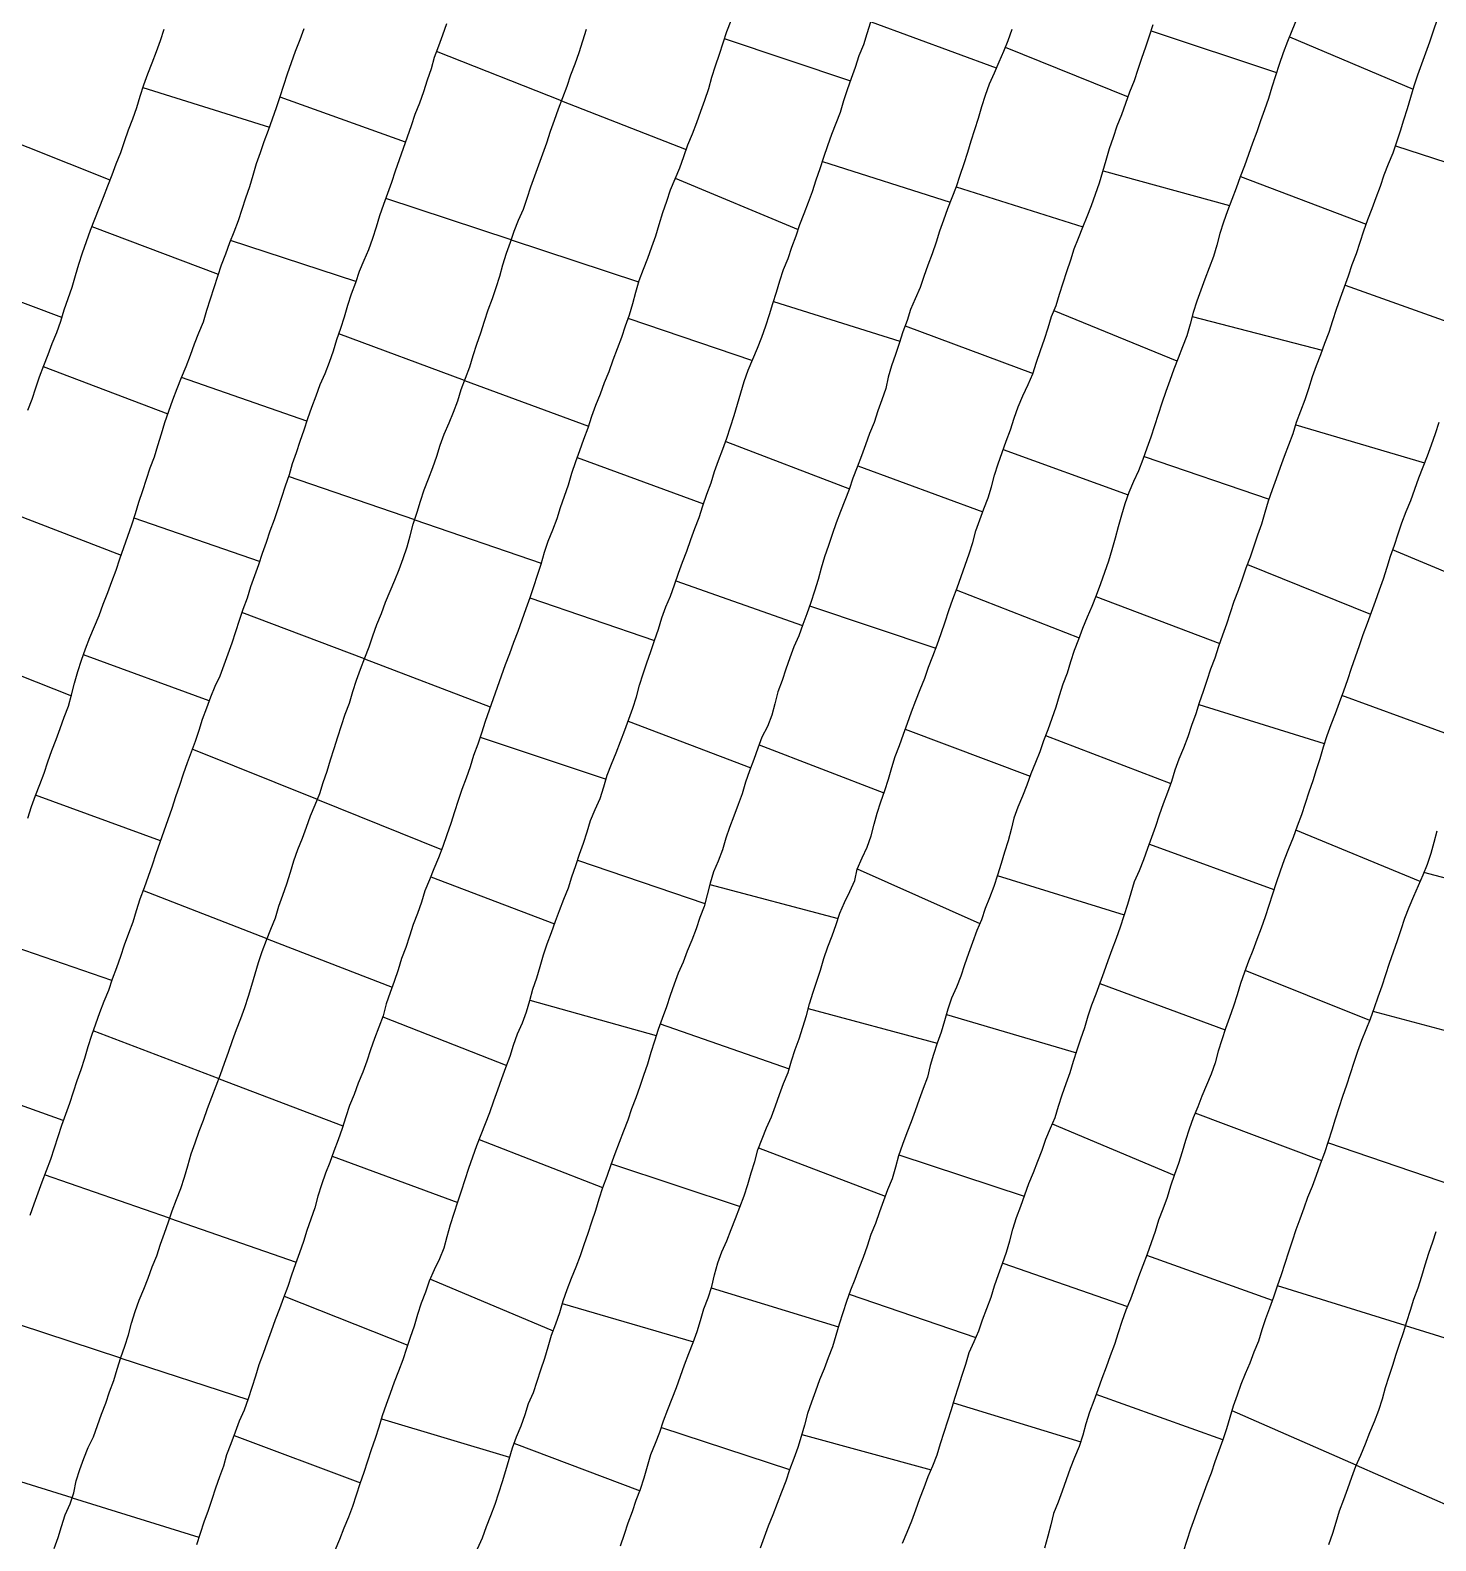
# Model space of a CAD drawing. Extents: x 703186 to 703989, y 1560402 to 1561368.
# Drawn here: x 703680.4 to 703727.8, y 1560815.5 to 1560866.5 of the extents above; entities that cross this region are included whole.
import ezdxf

# ---------------------------------------------------------------- set-up
doc = ezdxf.new("R2010")
doc.units = 0
doc.layers.add('10124_2002_REAL', color=30, linetype='Continuous')
doc.layers.add('AGROCAD PLL', color=7, linetype='Continuous')

msp = doc.modelspace()

# ---------------------------------------------------------------- linework, layer by layer
at = {"layer": '10124_2002_REAL'}
for points in [[(703684.9047, 1560866.5108), (703684.7762, 1560866.1287), (703684.6436, 1560865.7493), (703684.4894, 1560865.3763), (703684.345, 1560864.9978), (703684.2112, 1560864.6281), (703684.0922, 1560864.247), (703683.975, 1560863.8646), (703683.8382, 1560863.4846), (703683.6914, 1560863.1104), (703683.5663, 1560862.7222), (703683.4369, 1560862.3425), (703683.285, 1560861.9637), (703683.1422, 1560861.5897), (703682.995, 1560861.2191), (703682.855, 1560860.8344), (703682.7015, 1560860.4623), (703682.5575, 1560860.0962), (703682.4154, 1560859.7197), (703682.2795, 1560859.3465), (703682.1488, 1560858.9547), (703682.0236, 1560858.5743), (703681.9103, 1560858.1912), (703681.7907, 1560857.8044), (703681.6644, 1560857.4124), (703681.5237, 1560857.0364), (703681.4079, 1560856.6563), (703681.2774, 1560856.2666), (703681.1249, 1560855.8956), (703680.9899, 1560855.5243), (703680.8375, 1560855.1508), (703680.6952, 1560854.7768), (703680.5679, 1560854.399), (703680.4454, 1560854.0251), (703680.2964, 1560853.6503)], [(703680.3053, 1560839.8887), (703680.4321, 1560840.278), (703680.5688, 1560840.6574), (703680.7119, 1560841.0286), (703680.8603, 1560841.4056), (703680.9883, 1560841.7848), (703681.1189, 1560842.168), (703681.2624, 1560842.5395), (703681.3975, 1560842.9141), (703681.5381, 1560843.2933), (703681.6809, 1560843.6648), (703681.7884, 1560844.0489), (703681.8848, 1560844.4459), (703681.9993, 1560844.8345), (703682.125, 1560845.2263), (703682.2585, 1560845.6054), (703682.4073, 1560845.9823), (703682.5589, 1560846.3616), (703682.7196, 1560846.7307), (703682.8535, 1560847.1132), (703683.0047, 1560847.5002), (703683.1455, 1560847.8779), (703683.2881, 1560848.262), (703683.4191, 1560848.6466), (703683.5489, 1560849.0273), (703683.681, 1560849.4112), (703683.8228, 1560849.7888), (703683.9483, 1560850.1691), (703684.0556, 1560850.5597), (703684.1876, 1560850.9479), (703684.3131, 1560851.3327), (703684.4425, 1560851.7155), (703684.5791, 1560852.0873), (703684.6997, 1560852.4728), (703684.822, 1560852.8598), (703684.9348, 1560853.2423), (703685.0648, 1560853.6216), (703685.208, 1560854.008), (703685.3479, 1560854.3868), (703685.4999, 1560854.7672), (703685.6555, 1560855.1364), (703685.7952, 1560855.516), (703685.934, 1560855.895), (703686.0789, 1560856.2692), (703686.2388, 1560856.6402), (703686.3534, 1560857.0358), (703686.4704, 1560857.4186), (703686.5954, 1560857.8025), (703686.7181, 1560858.186), (703686.842, 1560858.5634), (703686.9884, 1560858.9372), (703687.1217, 1560859.3142), (703687.2677, 1560859.6822), (703687.4189, 1560860.0602), (703687.5433, 1560860.4459), (703687.6708, 1560860.8272), (703687.8002, 1560861.2078), (703687.9141, 1560861.5943), (703688.0288, 1560861.9815), (703688.1612, 1560862.3586), (703688.2884, 1560862.733), (703688.4319, 1560863.113), (703688.5704, 1560863.4903), (703688.6967, 1560863.8719), (703688.8274, 1560864.2432), (703688.9457, 1560864.6286), (703689.0663, 1560865.0077), (703689.2022, 1560865.3953), (703689.3462, 1560865.7762), (703689.4943, 1560866.166), (703689.634, 1560866.5478)], [(703694.4359, 1560866.6957), (703694.3022, 1560866.312), (703694.1628, 1560865.9435), (703694.025, 1560865.5609), (703693.9151, 1560865.1777), (703693.7814, 1560864.7955), (703693.6548, 1560864.4093), (703693.5223, 1560864.022), (703693.3703, 1560863.6358), (703693.2387, 1560863.2562), (703693.113, 1560862.8731), (703692.9781, 1560862.4958), (703692.8422, 1560862.1146), (703692.7057, 1560861.727), (703692.5828, 1560861.3449), (703692.4437, 1560860.9701), (703692.3067, 1560860.5988), (703692.1789, 1560860.2189), (703692.0608, 1560859.8402), (703691.9388, 1560859.4589), (703691.81, 1560859.0766), (703691.652, 1560858.7096), (703691.4917, 1560858.3412), (703691.367, 1560857.961), (703691.2245, 1560857.5789), (703691.0933, 1560857.1917), (703690.9781, 1560856.8041), (703690.8583, 1560856.4114), (703690.7288, 1560856.0311), (703690.6153, 1560855.6479), (703690.4764, 1560855.2694), (703690.3283, 1560854.8876), (703690.1654, 1560854.5133), (703690.0221, 1560854.1307), (703689.8851, 1560853.7496), (703689.7509, 1560853.3674), (703689.6187, 1560852.9902), (703689.4859, 1560852.6029), (703689.3669, 1560852.2188), (703689.231, 1560851.8431), (703689.1236, 1560851.4735), (703688.9944, 1560851.0965), (703688.8657, 1560850.7103), (703688.7404, 1560850.3344), (703688.6218, 1560849.9531), (703688.4745, 1560849.5758), (703688.3465, 1560849.1962), (703688.2193, 1560848.8224), (703688.0881, 1560848.4429), (703687.9541, 1560848.0734), (703687.8228, 1560847.6969), (703687.7058, 1560847.3173), (703687.5674, 1560846.9366), (703687.4441, 1560846.5555), (703687.3212, 1560846.1736), (703687.1978, 1560845.7921), (703687.0554, 1560845.424), (703686.927, 1560845.058), (703686.7928, 1560844.6863), (703686.6242, 1560844.3288), (703686.4723, 1560843.9731), (703686.3348, 1560843.5968), (703686.195, 1560843.2218), (703686.0794, 1560842.8501), (703685.9561, 1560842.4785), (703685.8187, 1560842.1162), (703685.684, 1560841.752), (703685.5493, 1560841.3736), (703685.4231, 1560840.9924), (703685.2913, 1560840.6056), (703685.1663, 1560840.2156), (703685.0331, 1560839.8372), (703684.9036, 1560839.449), (703684.7642, 1560839.0655), (703684.632, 1560838.6832), (703684.503, 1560838.303), (703684.3692, 1560837.9224), (703684.231, 1560837.5365), (703684.0843, 1560837.1505), (703683.9675, 1560836.7655), (703683.8502, 1560836.3785), (703683.702, 1560835.9929), (703683.565, 1560835.6072), (703683.4362, 1560835.2208), (703683.3047, 1560834.8367), (703683.16, 1560834.4514), (703683.0274, 1560834.0667), (703682.879, 1560833.6985), (703682.7279, 1560833.3173), (703682.5898, 1560832.931), (703682.4582, 1560832.5559), (703682.3365, 1560832.1713), (703682.2276, 1560831.7795), (703682.0965, 1560831.3982), (703681.9672, 1560831.0198), (703681.8432, 1560830.6348), (703681.716, 1560830.2571), (703681.5773, 1560829.8834), (703681.445, 1560829.5129), (703681.3175, 1560829.1339), (703681.1961, 1560828.7532), (703681.0715, 1560828.3687), (703680.9296, 1560827.9854), (703680.781, 1560827.6062), (703680.6504, 1560827.2316), (703680.508, 1560826.8586), (703680.3742, 1560826.48)], [(703681.1983, 1560815.2328), (703681.3305, 1560815.6034), (703681.4415, 1560815.9829), (703681.5756, 1560816.3694), (703681.7409, 1560816.7403), (703681.8594, 1560817.1208), (703681.9432, 1560817.5165), (703682.0682, 1560817.9006), (703682.1945, 1560818.2704), (703682.3508, 1560818.6445), (703682.5285, 1560819.0071), (703682.6659, 1560819.3911), (703682.8009, 1560819.777), (703682.9456, 1560820.1461), (703683.0669, 1560820.5274), (703683.2072, 1560820.9076), (703683.3261, 1560821.2936), (703683.4528, 1560821.6814), (703683.5854, 1560822.0671), (703683.7103, 1560822.4505), (703683.8121, 1560822.8446), (703683.9289, 1560823.2359), (703684.0679, 1560823.6172), (703684.2239, 1560823.9911), (703684.3691, 1560824.3619), (703684.5057, 1560824.7456), (703684.6588, 1560825.121), (703684.7909, 1560825.504), (703684.9227, 1560825.8844), (703685.0545, 1560826.2661), (703685.1833, 1560826.6374), (703685.3232, 1560827.0129), (703685.4679, 1560827.3894), (703685.597, 1560827.7685), (703685.7139, 1560828.1577), (703685.8168, 1560828.5561), (703685.9561, 1560828.9353), (703686.0933, 1560829.3229), (703686.2348, 1560829.6938), (703686.3742, 1560830.0854), (703686.5205, 1560830.4729), (703686.6696, 1560830.8526), (703686.8156, 1560831.2353), (703686.949, 1560831.6144), (703687.0776, 1560831.9951), (703687.2151, 1560832.3828), (703687.3532, 1560832.7542), (703687.4947, 1560833.1316), (703687.6291, 1560833.5015), (703687.7526, 1560833.8774), (703687.8659, 1560834.2572), (703687.9853, 1560834.6377), (703688.0925, 1560835.0141), (703688.2199, 1560835.3918), (703688.3678, 1560835.768), (703688.5143, 1560836.1463), (703688.6625, 1560836.5224), (703688.7831, 1560836.9129), (703688.916, 1560837.2922), (703689.0478, 1560837.6724), (703689.1681, 1560838.0625), (703689.2806, 1560838.4535), (703689.4207, 1560838.8332), (703689.5737, 1560839.2082), (703689.7174, 1560839.5833), (703689.8479, 1560839.9665), (703690.0075, 1560840.3406), (703690.1607, 1560840.7209), (703690.2787, 1560841.0936), (703690.4045, 1560841.4783), (703690.5228, 1560841.8604), (703690.648, 1560842.2426), (703690.7648, 1560842.6303), (703690.8879, 1560843.0208), (703691.0199, 1560843.3993), (703691.1641, 1560843.7723), (703691.2788, 1560844.1596), (703691.399, 1560844.5472), (703691.5328, 1560844.9168), (703691.6764, 1560845.2948), (703691.8247, 1560845.6679), (703691.9545, 1560846.0474), (703692.0861, 1560846.4283), (703692.2396, 1560846.7921), (703692.3833, 1560847.1765), (703692.5396, 1560847.5476), (703692.6899, 1560847.9188), (703692.8408, 1560848.2826), (703692.9712, 1560848.657), (703693.1104, 1560849.043), (703693.2117, 1560849.4237), (703693.316, 1560849.8169), (703693.4516, 1560850.212), (703693.555, 1560850.5919), (703693.686, 1560850.9689), (703693.8325, 1560851.3395), (703693.9742, 1560851.7191), (703694.1094, 1560852.1083), (703694.2227, 1560852.4746), (703694.3613, 1560852.8552), (703694.5236, 1560853.2278), (703694.6758, 1560853.5939), (703694.8132, 1560853.9718), (703694.9345, 1560854.3544), (703695.0757, 1560854.7362), (703695.2262, 1560855.1185), (703695.3304, 1560855.4996), (703695.4588, 1560855.8851), (703695.5914, 1560856.2747), (703695.7198, 1560856.6591), (703695.8474, 1560857.0464), (703695.9863, 1560857.4244), (703696.1142, 1560857.7991), (703696.2313, 1560858.1857), (703696.3419, 1560858.569), (703696.4551, 1560858.9568), (703696.5974, 1560859.3267), (703696.7196, 1560859.6962), (703696.8602, 1560860.0744), (703697.0336, 1560860.4446), (703697.1547, 1560860.8163), (703697.2806, 1560861.1935), (703697.4218, 1560861.569), (703697.5502, 1560861.939), (703697.6912, 1560862.3098), (703697.8168, 1560862.6863), (703697.9408, 1560863.0729), (703698.0824, 1560863.4529), (703698.2113, 1560863.831), (703698.3628, 1560864.216), (703698.5019, 1560864.5927), (703698.6356, 1560864.9759), (703698.7762, 1560865.3552), (703698.9083, 1560865.7374), (703699.0327, 1560866.1275), (703699.1601, 1560866.516)], [(703704.0259, 1560866.7968), (703703.8835, 1560866.4288), (703703.7549, 1560866.0474), (703703.6352, 1560865.6618), (703703.4964, 1560865.276), (703703.3748, 1560864.8919), (703703.2716, 1560864.5004), (703703.1454, 1560864.1177), (703703.0094, 1560863.7389), (703702.8751, 1560863.353), (703702.7244, 1560862.9738), (703702.5673, 1560862.6011), (703702.4356, 1560862.2135), (703702.2973, 1560861.8311), (703702.1408, 1560861.4565), (703701.9872, 1560861.0871), (703701.8577, 1560860.6991), (703701.7243, 1560860.3161), (703701.6051, 1560859.9201), (703701.4927, 1560859.5344), (703701.3532, 1560859.1575), (703701.218, 1560858.7817), (703701.0735, 1560858.4051), (703700.925, 1560858.023), (703700.8123, 1560857.6365), (703700.7163, 1560857.2494), (703700.5952, 1560856.8655), (703700.4696, 1560856.4945), (703700.3375, 1560856.1147), (703700.1978, 1560855.7309), (703700.0495, 1560855.3466), (703699.9118, 1560854.956), (703699.759, 1560854.5824), (703699.6186, 1560854.1992), (703699.4656, 1560853.812), (703699.3258, 1560853.441), (703699.2058, 1560853.0532), (703699.0542, 1560852.6737), (703698.9276, 1560852.2857), (703698.7898, 1560851.9106), (703698.6534, 1560851.5242), (703698.5409, 1560851.1311), (703698.4099, 1560850.7476), (703698.2673, 1560850.3631), (703698.1536, 1560849.9909), (703698.0093, 1560849.6065), (703697.8584, 1560849.2279), (703697.7298, 1560848.8544), (703697.6165, 1560848.4545), (703697.498, 1560848.0771), (703697.3728, 1560847.7013), (703697.2436, 1560847.3239), (703697.1138, 1560846.9531), (703696.9796, 1560846.5765), (703696.8435, 1560846.1921), (703696.6914, 1560845.8181), (703696.5644, 1560845.4303), (703696.4116, 1560845.06), (703696.2792, 1560844.6866), (703696.1443, 1560844.3024), (703696.0101, 1560843.922), (703695.8704, 1560843.5389), (703695.743, 1560843.151), (703695.6145, 1560842.7624), (703695.4882, 1560842.3849), (703695.3507, 1560842.0046), (703695.2292, 1560841.6243), (703695.1038, 1560841.2356), (703694.9487, 1560840.8575), (703694.8248, 1560840.4845), (703694.7061, 1560840.0976), (703694.5808, 1560839.7066), (703694.4427, 1560839.3265), (703694.3084, 1560838.9371), (703694.1606, 1560838.5528), (703694.0058, 1560838.1827), (703693.8615, 1560837.8016), (703693.7075, 1560837.4333), (703693.5877, 1560837.0504), (703693.4523, 1560836.672), (703693.3143, 1560836.2989), (703693.1826, 1560835.9095), (703693.0586, 1560835.5223), (703692.92, 1560835.1486), (703692.8019, 1560834.7676), (703692.672, 1560834.3789), (703692.5309, 1560834.0005), (703692.4043, 1560833.6174), (703692.3014, 1560833.2159), (703692.1524, 1560832.8364), (703692.0029, 1560832.4565), (703691.8694, 1560832.0727), (703691.7486, 1560831.6883), (703691.6087, 1560831.3132), (703691.454, 1560830.9389), (703691.3202, 1560830.5659), (703691.1614, 1560830.1898), (703691.035, 1560829.8068), (703690.9139, 1560829.4133), (703690.7855, 1560829.0307), (703690.6403, 1560828.6495), (703690.499, 1560828.2691), (703690.3488, 1560827.9005), (703690.2204, 1560827.5168), (703690.0978, 1560827.1253), (703689.9883, 1560826.7395), (703689.8591, 1560826.3504), (703689.7293, 1560825.9743), (703689.6064, 1560825.5986), (703689.471, 1560825.2197), (703689.3399, 1560824.8409), (703689.2097, 1560824.4671), (703689.0855, 1560824.0823), (703688.9344, 1560823.7006), (703688.8019, 1560823.3284), (703688.6565, 1560822.9509), (703688.5169, 1560822.5752), (703688.3845, 1560822.1983), (703688.2495, 1560821.8166), (703688.1074, 1560821.4386), (703687.9895, 1560821.0594), (703687.8726, 1560820.672), (703687.7476, 1560820.289), (703687.6057, 1560819.9021), (703687.4452, 1560819.5298), (703687.3061, 1560819.1591), (703687.161, 1560818.7717), (703687.0184, 1560818.3994), (703686.9088, 1560818.0186), (703686.7774, 1560817.6518), (703686.6475, 1560817.2708), (703686.5144, 1560816.8937), (703686.3911, 1560816.5164), (703686.2514, 1560816.1284), (703686.1201, 1560815.7481), (703686.0017, 1560815.3615)], [(703690.6813, 1560815.1826), (703690.8364, 1560815.5567), (703690.9835, 1560815.934), (703691.1401, 1560816.3077), (703691.2766, 1560816.6697), (703691.4036, 1560817.0514), (703691.5277, 1560817.4333), (703691.655, 1560817.8161), (703691.7773, 1560818.1993), (703691.9101, 1560818.5817), (703692.0376, 1560818.9591), (703692.1651, 1560819.3411), (703692.2819, 1560819.732), (703692.4122, 1560820.1144), (703692.5476, 1560820.4834), (703692.6807, 1560820.8578), (703692.8319, 1560821.2379), (703692.9732, 1560821.6115), (703693.0968, 1560821.9977), (703693.2249, 1560822.375), (703693.353, 1560822.7586), (703693.4656, 1560823.1428), (703693.5967, 1560823.5247), (703693.7335, 1560823.9034), (703693.8674, 1560824.2704), (703694.0276, 1560824.6515), (703694.2102, 1560825.0267), (703694.3598, 1560825.3883), (703694.4563, 1560825.7734), (703694.5711, 1560826.1687), (703694.6935, 1560826.5512), (703694.8235, 1560826.9346), (703694.9415, 1560827.3129), (703695.0664, 1560827.6967), (703695.1912, 1560828.0767), (703695.3246, 1560828.4523), (703695.4584, 1560828.8354), (703695.606, 1560829.2147), (703695.7569, 1560829.5876), (703695.8995, 1560829.9591), (703696.0354, 1560830.3426), (703696.1678, 1560830.7241), (703696.2994, 1560831.1033), (703696.4431, 1560831.4772), (703696.5821, 1560831.8512), (703696.7014, 1560832.2301), (703696.8331, 1560832.6101), (703697.0011, 1560832.977), (703697.1331, 1560833.3554), (703697.2437, 1560833.7342), (703697.352, 1560834.1217), (703697.4808, 1560834.5006), (703697.5944, 1560834.8844), (703697.7065, 1560835.2742), (703697.836, 1560835.6455), (703697.974, 1560836.0288), (703698.1136, 1560836.4091), (703698.2445, 1560836.7705), (703698.3926, 1560837.1515), (703698.5493, 1560837.5327), (703698.6642, 1560837.9053), (703698.7956, 1560838.2904), (703698.9246, 1560838.6704), (703699.0589, 1560839.0467), (703699.1809, 1560839.4298), (703699.2939, 1560839.8099), (703699.4538, 1560840.184), (703699.6196, 1560840.5561), (703699.7453, 1560840.9456), (703699.8564, 1560841.3367), (703700.0055, 1560841.7165), (703700.1581, 1560842.0902), (703700.3073, 1560842.4731), (703700.4507, 1560842.8561), (703700.591, 1560843.2255), (703700.721, 1560843.5972), (703700.8417, 1560843.9836), (703700.953, 1560844.3755), (703701.0665, 1560844.7587), (703701.195, 1560845.1352), (703701.333, 1560845.5098), (703701.4588, 1560845.8909), (703701.5836, 1560846.2712), (703701.7023, 1560846.6481), (703701.8415, 1560847.0203), (703701.9953, 1560847.3865), (703702.1267, 1560847.7682), (703702.2628, 1560848.1548), (703702.4008, 1560848.535), (703702.5403, 1560848.9019), (703702.6752, 1560849.2916), (703702.8199, 1560849.6647), (703702.9658, 1560850.0376), (703703.0865, 1560850.4279), (703703.2248, 1560850.8216), (703703.3621, 1560851.209), (703703.4817, 1560851.5915), (703703.6157, 1560851.9663), (703703.7553, 1560852.3396), (703703.8979, 1560852.711), (703704.0194, 1560853.0931), (703704.1393, 1560853.4816), (703704.2546, 1560853.8597), (703704.3714, 1560854.2434), (703704.4847, 1560854.6254), (703704.6108, 1560855.0088), (703704.7766, 1560855.379), (703704.9336, 1560855.7544), (703705.0737, 1560856.1257), (703705.2065, 1560856.5029), (703705.3383, 1560856.8853), (703705.4516, 1560857.2602), (703705.5722, 1560857.6443), (703705.6844, 1560858.0202), (703705.8041, 1560858.4026), (703705.9584, 1560858.783), (703706.0921, 1560859.1632), (703706.2288, 1560859.5447), (703706.3553, 1560859.9321), (703706.5013, 1560860.2938), (703706.6495, 1560860.6775), (703706.7799, 1560861.041), (703706.9046, 1560861.4293), (703707.0465, 1560861.8155), (703707.1682, 1560862.2004), (703707.2997, 1560862.5893), (703707.4395, 1560862.9733), (703707.5826, 1560863.3478), (703707.7272, 1560863.7221), (703707.8454, 1560864.1082), (703707.9662, 1560864.489), (703708.1042, 1560864.8699), (703708.2328, 1560865.2423), (703708.3641, 1560865.6276), (703708.516, 1560866.0012), (703708.6324, 1560866.374), (703708.7585, 1560866.7631)], [(703713.5055, 1560866.5132), (703713.379, 1560866.1315), (703713.2303, 1560865.7647), (703713.0688, 1560865.4074), (703712.9093, 1560865.0375), (703712.7498, 1560864.6628), (703712.6117, 1560864.2803), (703712.486, 1560863.8933), (703712.3795, 1560863.5101), (703712.2486, 1560863.1237), (703712.13, 1560862.74), (703712.0129, 1560862.3563), (703711.8869, 1560861.9704), (703711.7553, 1560861.5852), (703711.6322, 1560861.1971), (703711.4854, 1560860.822), (703711.3404, 1560860.4506), (703711.1994, 1560860.0725), (703711.065, 1560859.7052), (703710.9562, 1560859.3307), (703710.8169, 1560858.9394), (703710.6787, 1560858.557), (703710.5408, 1560858.1758), (703710.4157, 1560857.7993), (703710.2457, 1560857.4215), (703710.0892, 1560857.0554), (703709.9818, 1560856.6846), (703709.8377, 1560856.2994), (703709.7091, 1560855.9121), (703709.5845, 1560855.5434), (703709.4461, 1560855.1577), (703709.3429, 1560854.7752), (703709.2539, 1560854.395), (703709.1206, 1560854.0102), (703708.9925, 1560853.6329), (703708.8643, 1560853.2429), (703708.7101, 1560852.8673), (703708.5689, 1560852.4949), (703708.4352, 1560852.1168), (703708.2949, 1560851.7333), (703708.1496, 1560851.37), (703708.0241, 1560850.9856), (703707.8771, 1560850.6104), (703707.7255, 1560850.2357), (703707.5834, 1560849.8558), (703707.4538, 1560849.4688), (703707.3206, 1560849.089), (703707.1909, 1560848.7128), (703707.0808, 1560848.3285), (703706.9758, 1560847.9402), (703706.849, 1560847.554), (703706.7263, 1560847.1714), (703706.598, 1560846.7877), (703706.4583, 1560846.4244), (703706.3252, 1560846.0449), (703706.1581, 1560845.6731), (703706.0154, 1560845.2977), (703705.8906, 1560844.9169), (703705.7664, 1560844.5348), (703705.614, 1560844.1533), (703705.5088, 1560843.7508), (703705.4144, 1560843.3698), (703705.2709, 1560842.9877), (703705.0808, 1560842.6196), (703704.9393, 1560842.2499), (703704.8103, 1560841.8663), (703704.6632, 1560841.4856), (703704.5222, 1560841.1087), (703704.4094, 1560840.7135), (703704.2789, 1560840.3521), (703704.1356, 1560839.958), (703703.9873, 1560839.5782), (703703.8557, 1560839.2131), (703703.7531, 1560838.8202), (703703.6048, 1560838.4336), (703703.4468, 1560838.0752), (703703.3279, 1560837.6937), (703703.2253, 1560837.3063), (703703.1243, 1560836.9041), (703702.9796, 1560836.5377), (703702.8623, 1560836.1506), (703702.7094, 1560835.7735), (703702.5529, 1560835.4039), (703702.4162, 1560835.0258), (703702.252, 1560834.6519), (703702.1136, 1560834.2858), (703701.9875, 1560833.9024), (703701.8543, 1560833.5216), (703701.7142, 1560833.1318), (703701.5809, 1560832.7501), (703701.4529, 1560832.3668), (703701.3326, 1560831.9792), (703701.2164, 1560831.5875), (703701.0831, 1560831.2036), (703700.9545, 1560830.8259), (703700.819, 1560830.4514), (703700.6832, 1560830.0747), (703700.5517, 1560829.6954), (703700.4049, 1560829.3206), (703700.2598, 1560828.9426), (703700.1105, 1560828.559), (703699.986, 1560828.1857), (703699.8505, 1560827.798), (703699.6973, 1560827.4125), (703699.5722, 1560827.0336), (703699.4588, 1560826.6416), (703699.327, 1560826.2479), (703699.2024, 1560825.8693), (703699.0711, 1560825.4862), (703698.9462, 1560825.1136), (703698.7963, 1560824.7303), (703698.6432, 1560824.3489), (703698.492, 1560823.9737), (703698.365, 1560823.5892), (703698.2487, 1560823.192), (703698.1108, 1560822.8042), (703697.9704, 1560822.4213), (703697.8603, 1560822.0336), (703697.7435, 1560821.646), (703697.6042, 1560821.2576), (703697.4884, 1560820.8686), (703697.36, 1560820.4892), (703697.1879, 1560820.1227), (703697.084, 1560819.744), (703696.9476, 1560819.3663), (703696.7904, 1560818.994), (703696.6498, 1560818.6225), (703696.5388, 1560818.2428), (703696.4252, 1560817.859), (703696.3125, 1560817.4826), (703696.1896, 1560817.1039), (703696.0637, 1560816.7195), (703695.9203, 1560816.3438), (703695.7793, 1560815.966), (703695.6411, 1560815.5871), (703695.4685, 1560815.2166)], [(703700.31, 1560815.3304), (703700.4466, 1560815.7219), (703700.5704, 1560816.1086), (703700.7091, 1560816.4897), (703700.8408, 1560816.8632), (703700.9869, 1560817.2369), (703701.1084, 1560817.6216), (703701.2187, 1560818.0137), (703701.334, 1560818.4093), (703701.4868, 1560818.7918), (703701.6353, 1560819.1616), (703701.7617, 1560819.5461), (703701.9014, 1560819.9275), (703702.054, 1560820.2993), (703702.1909, 1560820.6743), (703702.3298, 1560821.0515), (703702.4701, 1560821.4327), (703702.6166, 1560821.8155), (703702.7599, 1560822.1866), (703702.8939, 1560822.5651), (703703.0057, 1560822.9338), (703703.1234, 1560823.3218), (703703.2689, 1560823.6956), (703703.3868, 1560824.0808), (703703.4805, 1560824.4778), (703703.5903, 1560824.8773), (703703.7256, 1560825.2552), (703703.8987, 1560825.6216), (703704.0355, 1560826.0052), (703704.1901, 1560826.3813), (703704.3353, 1560826.7587), (703704.4758, 1560827.1404), (703704.6017, 1560827.5283), (703704.7203, 1560827.9154), (703704.8342, 1560828.2997), (703704.9415, 1560828.6924), (703705.0849, 1560829.069), (703705.2378, 1560829.4363), (703705.3999, 1560829.8024), (703705.5329, 1560830.1787), (703705.6688, 1560830.5665), (703705.8119, 1560830.9382), (703705.9635, 1560831.3066), (703706.0715, 1560831.698), (703706.2011, 1560832.078), (703706.3294, 1560832.4433), (703706.4541, 1560832.8371), (703706.5778, 1560833.2312), (703706.6839, 1560833.6233), (703706.8047, 1560834.0135), (703706.931, 1560834.3889), (703707.0567, 1560834.7629), (703707.1705, 1560835.149), (703707.3061, 1560835.5407), (703707.4429, 1560835.9197), (703707.5787, 1560836.3049), (703707.7117, 1560836.6798), (703707.8596, 1560837.0453), (703708.0449, 1560837.4179), (703708.2142, 1560837.78), (703708.2959, 1560838.1718), (703708.4659, 1560838.5534), (703708.6272, 1560838.9135), (703708.7593, 1560839.2961), (703708.8659, 1560839.6833), (703708.9683, 1560840.0538), (703709.0906, 1560840.4446), (703709.2223, 1560840.824), (703709.3477, 1560841.2026), (703709.4559, 1560841.5955), (703709.5783, 1560841.9742), (703709.7236, 1560842.3456), (703709.8498, 1560842.7249), (703709.9897, 1560843.0936), (703710.1276, 1560843.4753), (703710.2714, 1560843.8559), (703710.4211, 1560844.2299), (703710.5726, 1560844.6087), (703710.6974, 1560844.9864), (703710.845, 1560845.3613), (703710.9893, 1560845.7349), (703711.1286, 1560846.1195), (703711.2636, 1560846.5102), (703711.3819, 1560846.8997), (703711.5154, 1560847.285), (703711.6634, 1560847.6641), (703711.802, 1560848.0434), (703711.9355, 1560848.4292), (703712.0711, 1560848.8137), (703712.199, 1560849.1945), (703712.2935, 1560849.5917), (703712.4328, 1560849.959), (703712.5701, 1560850.328), (703712.7132, 1560850.7026), (703712.8258, 1560851.0726), (703712.9242, 1560851.464), (703713.0476, 1560851.8464), (703713.1815, 1560852.2278), (703713.3214, 1560852.6155), (703713.4619, 1560853.0017), (703713.5851, 1560853.3851), (703713.7232, 1560853.7719), (703713.882, 1560854.1478), (703714.0581, 1560854.5209), (703714.2243, 1560854.8917), (703714.3409, 1560855.2831), (703714.4725, 1560855.676), (703714.6159, 1560856.051), (703714.7342, 1560856.4393), (703714.8472, 1560856.8224), (703715.0007, 1560857.1974), (703715.123, 1560857.5726), (703715.2393, 1560857.9597), (703715.3665, 1560858.3455), (703715.5006, 1560858.7309), (703715.6116, 1560859.1062), (703715.7575, 1560859.4692), (703715.9087, 1560859.8417), (703716.0555, 1560860.2016), (703716.1983, 1560860.5718), (703716.3342, 1560860.9472), (703716.4643, 1560861.3301), (703716.5837, 1560861.7129), (703716.6902, 1560862.1031), (703716.8108, 1560862.4865), (703716.9406, 1560862.8714), (703717.068, 1560863.2559), (703717.2184, 1560863.639), (703717.357, 1560864.0231), (703717.497, 1560864.4022), (703717.6464, 1560864.7892), (703717.7696, 1560865.168), (703717.8965, 1560865.5429), (703718.0314, 1560865.9217), (703718.1545, 1560866.2966), (703718.2809, 1560866.6779)], [(703723.1179, 1560866.8447), (703722.9619, 1560866.4681), (703722.8065, 1560866.1015), (703722.665, 1560865.7156), (703722.5276, 1560865.3318), (703722.4045, 1560864.9465), (703722.2845, 1560864.5639), (703722.1675, 1560864.1799), (703722.0351, 1560863.8028), (703721.9032, 1560863.4275), (703721.7727, 1560863.05), (703721.6351, 1560862.6691), (703721.495, 1560862.2903), (703721.3608, 1560861.9126), (703721.2168, 1560861.531), (703721.0752, 1560861.1523), (703720.9347, 1560860.7751), (703720.7842, 1560860.3918), (703720.6557, 1560860.0098), (703720.5301, 1560859.6192), (703720.4269, 1560859.2303), (703720.3103, 1560858.8432), (703720.1632, 1560858.4602), (703720.0167, 1560858.0853), (703719.8923, 1560857.7123), (703719.7517, 1560857.3399), (703719.6277, 1560856.9573), (703719.526, 1560856.5626), (703719.4096, 1560856.1727), (703719.2663, 1560855.7962), (703719.1168, 1560855.4205), (703718.9798, 1560855.0446), (703718.84, 1560854.6661), (703718.7044, 1560854.289), (703718.5711, 1560853.9007), (703718.4473, 1560853.5134), (703718.3198, 1560853.1361), (703718.1959, 1560852.7534), (703718.0661, 1560852.3741), (703717.9354, 1560851.9893), (703717.7847, 1560851.6163), (703717.6123, 1560851.2503), (703717.4613, 1560850.8795), (703717.3276, 1560850.4983), (703717.2076, 1560850.1145), (703717.1028, 1560849.7239), (703716.9933, 1560849.3366), (703716.8833, 1560848.9488), (703716.7673, 1560848.5676), (703716.6379, 1560848.1839), (703716.4995, 1560847.8025), (703716.3563, 1560847.4088), (703716.2148, 1560847.0373), (703716.0544, 1560846.6682), (703715.8998, 1560846.2951), (703715.7581, 1560845.9231), (703715.6183, 1560845.5455), (703715.4918, 1560845.1601), (703715.3743, 1560844.7835), (703715.2279, 1560844.4121), (703715.1068, 1560844.0162), (703714.9953, 1560843.6318), (703714.8654, 1560843.2487), (703714.7199, 1560842.8681), (703714.5789, 1560842.4975), (703714.4512, 1560842.1306), (703714.3041, 1560841.7676), (703714.1557, 1560841.3853), (703714.0161, 1560841.007), (703713.8684, 1560840.6284), (703713.7078, 1560840.2624), (703713.5798, 1560839.8835), (703713.493, 1560839.5058), (703713.3918, 1560839.1189), (703713.2576, 1560838.7417), (703713.1453, 1560838.3531), (703713.0212, 1560837.9694), (703712.9011, 1560837.5822), (703712.7586, 1560837.194), (703712.6076, 1560836.8375), (703712.4838, 1560836.4613), (703712.3303, 1560836.0914), (703712.188, 1560835.696), (703712.0526, 1560835.3202), (703711.9141, 1560834.9371), (703711.7852, 1560834.5591), (703711.6383, 1560834.1819), (703711.4795, 1560833.8128), (703711.3551, 1560833.4393), (703711.2403, 1560833.0492), (703711.1238, 1560832.6662), (703710.9961, 1560832.2947), (703710.8663, 1560831.9111), (703710.7576, 1560831.5356), (703710.665, 1560831.1475), (703710.5172, 1560830.7655), (703710.3867, 1560830.3904), (703710.25, 1560830.0064), (703710.1147, 1560829.6376), (703709.964, 1560829.2627), (703709.8158, 1560828.8781), (703709.6894, 1560828.4963), (703709.5834, 1560828.1033), (703709.469, 1560827.7119), (703709.3205, 1560827.3444), (703709.1754, 1560826.9687), (703709.0451, 1560826.5978), (703708.9083, 1560826.2098), (703708.7506, 1560825.8349), (703708.6256, 1560825.4457), (703708.4991, 1560825.0599), (703708.3504, 1560824.6865), (703708.2155, 1560824.3172), (703708.0649, 1560823.9575), (703707.9356, 1560823.5787), (703707.8112, 1560823.1966), (703707.6889, 1560822.8144), (703707.572, 1560822.4241), (703707.4564, 1560822.0463), (703707.3137, 1560821.6783), (703707.1789, 1560821.3051), (703707.0255, 1560820.9326), (703706.8876, 1560820.5494), (703706.7505, 1560820.1742), (703706.6216, 1560819.7929), (703706.5108, 1560819.4034), (703706.4064, 1560819.0206), (703706.2902, 1560818.645), (703706.1546, 1560818.2731), (703706.0102, 1560817.8954), (703705.8837, 1560817.5108), (703705.7341, 1560817.1337), (703705.598, 1560816.7542), (703705.4518, 1560816.3727), (703705.2911, 1560815.9948), (703705.1503, 1560815.6168), (703705.018, 1560815.2444)], [(703709.8258, 1560815.4148), (703709.9782, 1560815.7915), (703710.135, 1560816.167), (703710.2752, 1560816.5406), (703710.4019, 1560816.9258), (703710.5496, 1560817.294), (703710.6835, 1560817.6638), (703710.8429, 1560818.0309), (703710.9916, 1560818.398), (703711.0988, 1560818.7845), (703711.2251, 1560819.1588), (703711.3526, 1560819.5421), (703711.4707, 1560819.9311), (703711.5873, 1560820.3129), (703711.7114, 1560820.6963), (703711.8332, 1560821.0843), (703711.9526, 1560821.4576), (703712.0752, 1560821.8531), (703712.235, 1560822.2211), (703712.3925, 1560822.5845), (703712.5252, 1560822.9583), (703712.6707, 1560823.3403), (703712.8096, 1560823.7208), (703712.9306, 1560824.106), (703713.0644, 1560824.4846), (703713.1996, 1560824.8574), (703713.3303, 1560825.2357), (703713.4383, 1560825.6179), (703713.5454, 1560826.0209), (703713.6689, 1560826.4117), (703713.8103, 1560826.79), (703713.9494, 1560827.1768), (703714.0885, 1560827.5535), (703714.243, 1560827.9269), (703714.3875, 1560828.3071), (703714.5288, 1560828.6828), (703714.6579, 1560829.054), (703714.8143, 1560829.4245), (703714.968, 1560829.7883), (703715.0832, 1560830.1655), (703715.2097, 1560830.5502), (703715.3433, 1560830.9284), (703715.476, 1560831.3028), (703715.5956, 1560831.6836), (703715.7177, 1560832.0649), (703715.84, 1560832.4397), (703715.9686, 1560832.8243), (703716.0838, 1560833.2118), (703716.2078, 1560833.5933), (703716.359, 1560833.9632), (703716.4938, 1560834.3282), (703716.6205, 1560834.7062), (703716.7599, 1560835.0798), (703716.8987, 1560835.4577), (703717.0361, 1560835.8348), (703717.1747, 1560836.2201), (703717.2982, 1560836.6036), (703717.4233, 1560836.9875), (703717.5341, 1560837.3724), (703717.651, 1560837.7519), (703717.8165, 1560838.1176), (703717.96, 1560838.4887), (703718.0992, 1560838.8721), (703718.2358, 1560839.247), (703718.373, 1560839.6169), (703718.4878, 1560840.0066), (703718.6313, 1560840.3869), (703718.7687, 1560840.7651), (703718.9067, 1560841.1388), (703719.0253, 1560841.5168), (703719.1607, 1560841.8951), (703719.309, 1560842.2647), (703719.4652, 1560842.6439), (703719.5872, 1560843.0318), (703719.7293, 1560843.4162), (703719.8462, 1560843.7925), (703719.9721, 1560844.1717), (703720.1022, 1560844.5438), (703720.23, 1560844.9264), (703720.3748, 1560845.304), (703720.4986, 1560845.698), (703720.6247, 1560846.0764), (703720.7632, 1560846.4458), (703720.8833, 1560846.826), (703721.0101, 1560847.2098), (703721.1558, 1560847.5845), (703721.2872, 1560847.9632), (703721.4145, 1560848.3377), (703721.5628, 1560848.7053), (703721.6846, 1560849.0788), (703721.809, 1560849.4491), (703721.9448, 1560849.8277), (703722.0564, 1560850.2157), (703722.1743, 1560850.6017), (703722.3104, 1560850.9828), (703722.4374, 1560851.3563), (703722.5742, 1560851.7316), (703722.7081, 1560852.1123), (703722.8528, 1560852.4901), (703723.0026, 1560852.8678), (703723.1181, 1560853.2568), (703723.2566, 1560853.6396), (703723.4084, 1560854.0144), (703723.5354, 1560854.3961), (703723.6491, 1560854.792), (703723.7886, 1560855.1667), (703723.9319, 1560855.5394), (703724.0666, 1560855.921), (703724.213, 1560856.2938), (703724.3421, 1560856.6837), (703724.4698, 1560857.0713), (703724.5993, 1560857.4468), (703724.7373, 1560857.8235), (703724.8706, 1560858.1967), (703724.9955, 1560858.5771), (703725.1366, 1560858.9525), (703725.2662, 1560859.3298), (703725.3895, 1560859.7167), (703725.5189, 1560860.1004), (703725.6693, 1560860.4705), (703725.8027, 1560860.8423), (703725.9476, 1560861.2165), (703726.0765, 1560861.6012), (703726.2184, 1560861.9783), (703726.3743, 1560862.3445), (703726.4967, 1560862.7196), (703726.6202, 1560863.0902), (703726.7406, 1560863.4619), (703726.8625, 1560863.8397), (703726.9674, 1560864.2241), (703727.0819, 1560864.6043), (703727.2082, 1560864.9794), (703727.3405, 1560865.3512), (703727.4824, 1560865.7177), (703727.6104, 1560866.0898), (703727.7403, 1560866.4648), (703727.8711, 1560866.8523)], [(703727.9197, 1560853.2467), (703727.7962, 1560852.861), (703727.6555, 1560852.4819), (703727.521, 1560852.1108), (703727.3773, 1560851.7336), (703727.2286, 1560851.3597), (703727.0971, 1560850.98), (703726.9601, 1560850.5954), (703726.8019, 1560850.225), (703726.6603, 1560849.8483), (703726.5352, 1560849.4691), (703726.405, 1560849.0907), (703726.275, 1560848.7227), (703726.1581, 1560848.3446), (703726.0411, 1560847.9611), (703725.9029, 1560847.5796), (703725.7727, 1560847.2047), (703725.6337, 1560846.833), (703725.4943, 1560846.4564), (703725.3564, 1560846.082), (703725.2286, 1560845.7072), (703725.0956, 1560845.321), (703724.9603, 1560844.9369), (703724.8358, 1560844.5565), (703724.6975, 1560844.1724), (703724.5515, 1560843.7866), (703724.4192, 1560843.4119), (703724.2722, 1560843.0407), (703724.1326, 1560842.6648), (703724.0146, 1560842.2868), (703723.9028, 1560841.8965), (703723.7829, 1560841.5235), (703723.6609, 1560841.1475), (703723.5312, 1560840.7632), (703723.4119, 1560840.3846), (703723.278, 1560839.9972), (703723.1392, 1560839.6184), (703723.0001, 1560839.2397), (703722.844, 1560838.8553), (703722.694, 1560838.4775), (703722.569, 1560838.099), (703722.4282, 1560837.7112), (703722.3063, 1560837.3272), (703722.1838, 1560836.9421), (703722.0615, 1560836.5551), (703721.9229, 1560836.1783), (703721.7766, 1560835.7983), (703721.6422, 1560835.4227), (703721.495, 1560835.0609), (703721.3633, 1560834.6851), (703721.2283, 1560834.308), (703721.1158, 1560833.9256), (703720.9918, 1560833.539), (703720.8567, 1560833.1635), (703720.7169, 1560832.7838), (703720.5979, 1560832.4068), (703720.4694, 1560832.0229), (703720.3675, 1560831.6276), (703720.2367, 1560831.2481), (703720.075, 1560830.881), (703719.9257, 1560830.5074), (703719.7806, 1560830.1418), (703719.6331, 1560829.7709), (703719.4972, 1560829.3953), (703719.3687, 1560829.0114), (703719.257, 1560828.6236), (703719.1333, 1560828.2374), (703718.9958, 1560827.8557), (703718.8648, 1560827.4706), (703718.7487, 1560827.0841), (703718.6098, 1560826.6939), (703718.4576, 1560826.3201), (703718.3426, 1560825.9355), (703718.2135, 1560825.553), (703718.0802, 1560825.1673), (703717.9264, 1560824.7879), (703717.7884, 1560824.4091), (703717.653, 1560824.0287), (703717.5113, 1560823.6513), (703717.3572, 1560823.2787), (703717.2178, 1560822.9022), (703717.1008, 1560822.515), (703716.9744, 1560822.1256), (703716.8326, 1560821.7401), (703716.6941, 1560821.3626), (703716.5442, 1560820.9803), (703716.4122, 1560820.5958), (703716.2733, 1560820.222), (703716.1341, 1560819.8344), (703716.0077, 1560819.4485), (703715.9064, 1560819.0637), (703715.782, 1560818.6787), (703715.6275, 1560818.3128), (703715.476, 1560817.9386), (703715.3439, 1560817.5534), (703715.2132, 1560817.1755), (703715.0762, 1560816.7991), (703714.9212, 1560816.4234), (703714.8224, 1560816.0371), (703714.7229, 1560815.649), (703714.6144, 1560815.2472)], [(703719.2971, 1560815.1401), (703719.4279, 1560815.5176), (703719.5515, 1560815.9017), (703719.6859, 1560816.2738), (703719.8215, 1560816.6597), (703719.9616, 1560817.0473), (703720.0961, 1560817.4183), (703720.2423, 1560817.7953), (703720.3667, 1560818.175), (703720.5027, 1560818.5411), (703720.6351, 1560818.9121), (703720.7611, 1560819.2918), (703720.8768, 1560819.6665), (703720.9887, 1560820.0531), (703721.1209, 1560820.4228), (703721.2496, 1560820.7848), (703721.3951, 1560821.1401), (703721.5466, 1560821.5055), (703721.6898, 1560821.8794), (703721.8386, 1560822.2483), (703721.9619, 1560822.6296), (703722.0786, 1560822.9953), (703722.2158, 1560823.3645), (703722.3469, 1560823.7325), (703722.4736, 1560824.1041), (703722.6109, 1560824.4878), (703722.7363, 1560824.8707), (703722.86, 1560825.2509), (703722.9785, 1560825.6265), (703723.1006, 1560826.0027), (703723.2336, 1560826.3703), (703723.3714, 1560826.7356), (703723.5004, 1560827.0973), (703723.6508, 1560827.466), (703723.7914, 1560827.8433), (703723.9233, 1560828.2175), (703724.0662, 1560828.5986), (703724.1946, 1560828.9815), (703724.3178, 1560829.3651), (703724.4346, 1560829.7415), (703724.5508, 1560830.1199), (703724.6743, 1560830.5098), (703724.8078, 1560830.8906), (703724.9315, 1560831.2744), (703725.0643, 1560831.651), (703725.1889, 1560832.0224), (703725.3199, 1560832.3902), (703725.4622, 1560832.7526), (703725.6076, 1560833.1131), (703725.7448, 1560833.4934), (703725.8755, 1560833.8629), (703726.0074, 1560834.2348), (703726.1286, 1560834.6168), (703726.249, 1560834.9979), (703726.3829, 1560835.3801), (703726.5261, 1560835.7588), (703726.6447, 1560836.1312), (703726.7738, 1560836.5115), (703726.9164, 1560836.8871), (703727.0737, 1560837.2561), (703727.2343, 1560837.614), (703727.385, 1560837.98), (703727.5334, 1560838.3408), (703727.6572, 1560838.7046), (703727.7609, 1560839.0802), (703727.8656, 1560839.4591)], [(703727.8211, 1560825.9277), (703727.7056, 1560825.5726), (703727.5688, 1560825.1957), (703727.4446, 1560824.8022), (703727.3306, 1560824.4148), (703727.2082, 1560824.0236), (703727.0638, 1560823.6443), (703726.9485, 1560823.2712), (703726.8246, 1560822.8898), (703726.7098, 1560822.5205), (703726.5886, 1560822.157), (703726.4679, 1560821.7888), (703726.3581, 1560821.4142), (703726.2264, 1560821.0379), (703726.1103, 1560820.6654), (703726.0013, 1560820.2822), (703725.8806, 1560819.8951), (703725.7318, 1560819.5141), (703725.5734, 1560819.1388), (703725.4278, 1560818.7605), (703725.2715, 1560818.3805), (703725.107, 1560818.0049), (703724.9658, 1560817.6345), (703724.8382, 1560817.2557), (703724.699, 1560816.8777), (703724.5557, 1560816.4961), (703724.442, 1560816.1162), (703724.3258, 1560815.7409), (703724.1988, 1560815.3631)]]:
    msp.add_lwpolyline(points, dxfattribs=at)
at = {"layer": 'AGROCAD PLL', "color": 3, "true_color": 0x00ff00}
for points in [[(703708.7608, 1560866.7693), (703712.9845, 1560865.2119)], [(703703.8094, 1560866.2091), (703708.0691, 1560864.7729)], [(703718.2095, 1560866.4625), (703722.4407, 1560865.0599)], [(703722.8746, 1560866.2622), (703727.0484, 1560864.493)], [(703698.3195, 1560864.1059), (703694.0991, 1560865.7667)], [(703713.2899, 1560865.9118), (703717.4341, 1560864.2318)], [(703684.1868, 1560864.5499), (703688.4686, 1560863.2129)], [(703693.0537, 1560862.7074), (703688.8197, 1560864.2212)], [(703698.3195, 1560864.1059), (703702.5173, 1560862.4541)], [(703698.3195, 1560864.1059), (703702.5173, 1560862.4541)], [(703678.9114, 1560863.093), (703683.08, 1560861.4331)], [(703726.4526, 1560862.5846), (703730.7182, 1560861.1926)], [(703707.12, 1560862.0481), (703711.4318, 1560860.6847)], [(703702.1565, 1560861.4941), (703706.3001, 1560859.763)], [(703721.2219, 1560861.5446), (703725.4659, 1560859.9431)], [(703711.6331, 1560861.2001), (703715.9095, 1560859.8437)], [(703711.6331, 1560861.2001), (703715.9095, 1560859.8437)], [(703696.6234, 1560859.4054), (703692.3837, 1560860.8076)], [(703691.3795, 1560857.999), (703687.1502, 1560859.3861)], [(703696.6234, 1560859.4054), (703700.9143, 1560857.9864)], [(703696.6234, 1560859.4054), (703700.9143, 1560857.9864)], [(703677.2545, 1560858.3783), (703681.4511, 1560856.7982)], [(703724.7584, 1560857.8824), (703729.007, 1560856.3649)], [(703705.4734, 1560857.3295), (703709.7354, 1560855.9913)], [(703714.9287, 1560857.0215), (703719.0809, 1560855.3219)], [(703719.5926, 1560856.8211), (703723.9848, 1560855.6894)], [(703695.0485, 1560854.6627), (703690.7981, 1560856.2346)], [(703680.8316, 1560855.1352), (703685.0354, 1560853.5357)], [(703689.7219, 1560853.2848), (703685.4989, 1560854.7648)], [(703689.7219, 1560853.2848), (703685.4989, 1560854.7648)], [(703695.0485, 1560854.6627), (703699.2258, 1560853.1178)], [(703695.0485, 1560854.6627), (703699.2258, 1560853.1178)], [(703723.0924, 1560853.1703), (703727.4336, 1560851.8813)], [(703703.8563, 1560852.6027), (703708.029, 1560851.0006)], [(703703.8563, 1560852.6027), (703708.0299, 1560851.0003)], [(703713.2182, 1560852.3296), (703717.4361, 1560850.8076)], [(703698.8465, 1560852.065), (703703.1112, 1560850.4983)], [(703708.311, 1560851.7772), (703712.5344, 1560850.2321)], [(703717.9709, 1560852.0938), (703722.1948, 1560850.6591)], [(703693.3646, 1560849.9586), (703689.1054, 1560851.4204)], [(703688.1245, 1560848.5481), (703683.8958, 1560850.01)], [(703693.3646, 1560849.9586), (703697.6281, 1560848.4954)], [(703693.3646, 1560849.9586), (703697.6281, 1560848.4954)], [(703721.4587, 1560848.4472), (703725.6111, 1560846.772)], [(703702.1718, 1560847.8964), (703706.4467, 1560846.3914)], [(703697.2459, 1560847.3306), (703701.458, 1560845.8886)], [(703697.2459, 1560847.3306), (703701.458, 1560845.8886)], [(703716.3427, 1560847.373), (703720.5258, 1560845.7797)], [(703706.6863, 1560847.0519), (703710.9476, 1560845.627)], [(703686.4269, 1560843.8489), (703682.1857, 1560845.3987)], [(703691.664, 1560845.2622), (703695.9105, 1560843.649)], [(703691.664, 1560845.2622), (703695.9105, 1560843.649)], [(703728.8323, 1560842.5041), (703724.6438, 1560844.0305)], [(703695.5675, 1560842.622), (703699.8176, 1560841.2001)], [(703709.9155, 1560842.8981), (703714.1246, 1560841.301)], [(703714.6459, 1560842.6736), (703718.8788, 1560841.0631)], [(703704.982, 1560842.3614), (703709.1961, 1560840.7484)], [(703684.7864, 1560839.1267), (703680.5695, 1560840.6595)], [(703684.7864, 1560839.1267), (703680.5696, 1560840.6594)], [(703690.0805, 1560840.5217), (703694.2689, 1560838.8345)], [(703690.0805, 1560840.5217), (703694.2689, 1560838.8345)], [(703727.291, 1560837.7518), (703723.0891, 1560839.4819)], [(703718.1509, 1560839.0141), (703722.3555, 1560837.4821)], [(703698.8566, 1560838.4701), (703703.1514, 1560837.0121)], [(703708.2969, 1560838.1739), (703712.4303, 1560836.3325)], [(703713.0163, 1560837.9536), (703717.3047, 1560836.6235)], [(703731.7504, 1560836.9048), (703727.4149, 1560838.0527)], [(703731.7504, 1560836.9048), (703727.4149, 1560838.0527)], [(703688.3881, 1560835.8205), (703684.1958, 1560837.444)], [(703693.9025, 1560837.91), (703698.0834, 1560836.3269)], [(703703.3167, 1560837.6516), (703707.6494, 1560836.5041)], [(703683.1441, 1560834.4054), (703678.8945, 1560835.8702)], [(703688.3881, 1560835.8205), (703692.6012, 1560834.1889)], [(703688.3881, 1560835.8205), (703692.6012, 1560834.1889)], [(703725.5843, 1560833.0553), (703721.3856, 1560834.7488)], [(703716.4846, 1560834.3033), (703720.7046, 1560832.7448)], [(703706.6416, 1560833.4669), (703710.9942, 1560832.2891)], [(703706.6416, 1560833.4669), (703710.9942, 1560832.2891)], [(703730.0856, 1560832.1935), (703725.6961, 1560833.3583)], [(703730.0856, 1560832.1935), (703725.6961, 1560833.3583)], [(703692.2878, 1560833.1812), (703696.4666, 1560831.5405)], [(703686.7619, 1560831.0944), (703682.514, 1560832.715)], [(703681.5059, 1560829.6836), (703677.298, 1560831.1861)], [(703686.7619, 1560831.0944), (703690.9406, 1560829.5002)], [(703686.7619, 1560831.0944), (703690.9406, 1560829.5002)], [(703714.8764, 1560829.5714), (703718.9884, 1560827.8341)], [(703695.5393, 1560829.0434), (703699.7017, 1560827.4236)], [(703695.5393, 1560829.0434), (703699.7011, 1560827.4239)], [(703728.4175, 1560827.4833), (703724.1764, 1560828.9272)], [(703728.4175, 1560827.4833), (703724.1764, 1560828.9272)], [(703690.5791, 1560828.4848), (703694.8156, 1560826.9112)], [(703709.6998, 1560828.5277), (703713.9314, 1560827.1268)], [(703685.0952, 1560826.3834), (703680.8754, 1560827.8472)], [(703685.0952, 1560826.3834), (703689.3615, 1560824.9034)], [(703685.0952, 1560826.3834), (703689.3615, 1560824.9034)], [(703713.2021, 1560824.8645), (703717.4116, 1560823.4102)], [(703722.3039, 1560823.6119), (703718.0622, 1560825.123)], [(703693.8924, 1560824.3299), (703698.0321, 1560822.5897)], [(703688.9569, 1560823.7574), (703693.133, 1560822.1043)], [(703703.3714, 1560824.0305), (703707.66, 1560822.7179)], [(703708.0191, 1560823.8232), (703712.2965, 1560822.3631)], [(703726.785, 1560822.7625), (703722.4732, 1560824.1029)], [(703726.785, 1560822.7625), (703722.4732, 1560824.1029)], [(703726.785, 1560822.7625), (703722.4732, 1560824.1029)], [(703726.785, 1560822.7625), (703722.4732, 1560824.1029)], [(703683.4478, 1560821.6662), (703679.1611, 1560823.0668)], [(703683.4478, 1560821.6662), (703679.1611, 1560823.0668)], [(703726.785, 1560822.7625), (703731.0576, 1560821.4344)], [(703683.4478, 1560821.6662), (703687.7386, 1560820.2644)], [(703683.4478, 1560821.6662), (703687.7386, 1560820.2644)], [(703711.5385, 1560820.153), (703715.8345, 1560818.841)], [(703720.6318, 1560818.9029), (703716.3508, 1560820.4307)], [(703692.2456, 1560819.6105), (703696.5616, 1560818.3209)], [(703706.4246, 1560819.0875), (703710.7853, 1560817.8982)], [(703696.7133, 1560818.7904), (703700.9651, 1560817.1812)], [(703681.8067, 1560816.9517), (703677.5036, 1560818.2918)], [(703725.127, 1560818.0506), (703729.2305, 1560816.2534)], [(703681.8067, 1560816.9517), (703686.081, 1560815.6205)], [(703681.8067, 1560816.9517), (703686.081, 1560815.6205)]]:
    msp.add_lwpolyline(points, dxfattribs=at)
at = {"layer": 'AGROCAD PLL', "color": 5, "true_color": 0x0000ff}
for points in [[(703716.5895, 1560861.7342), (703720.8543, 1560860.5702)], [(703700.5597, 1560856.7606), (703704.7587, 1560855.3391)], [(703711.635, 1560847.5914), (703715.7776, 1560845.9742)], [(703691.664, 1560845.2622), (703687.5334, 1560846.8314)], [(703719.8246, 1560843.7231), (703724.0529, 1560842.4095)], [(703700.5674, 1560843.1634), (703704.7044, 1560841.5921)], [(703697.2453, 1560833.74), (703701.5131, 1560832.5472)]]:
    msp.add_lwpolyline(points, dxfattribs=at)
at = {"layer": 'AGROCAD PLL', "color": 1, "true_color": 0xff0000}
for points in [[(703682.4673, 1560859.8573), (703686.7376, 1560858.2455)], [(703709.9159, 1560856.5084), (703714.2262, 1560854.8959)], [(703709.9159, 1560856.5084), (703714.2256, 1560854.8961)], [(703679.1685, 1560850.4222), (703683.4594, 1560848.7648)], [(703730.5829, 1560847.1838), (703726.3524, 1560848.9417)], [(703677.5483, 1560845.6939), (703681.78, 1560844.0188)], [(703690.0805, 1560840.5217), (703685.859, 1560842.2223)], [(703701.6488, 1560832.9445), (703705.9965, 1560831.4262)], [(703711.3023, 1560833.2597), (703715.6871, 1560831.9693)], [(703723.9643, 1560828.3268), (703719.6954, 1560829.9275)], [(703704.9675, 1560828.7606), (703709.2392, 1560827.134)], [(703699.9994, 1560828.226), (703704.3423, 1560826.7776)], [(703698.3422, 1560823.5113), (703702.7699, 1560822.2149)], [(703725.127, 1560818.0506), (703720.9399, 1560819.8844)], [(703725.127, 1560818.0506), (703720.9399, 1560819.8844)], [(703701.6889, 1560819.3245), (703706.0131, 1560817.903)], [(703701.6889, 1560819.3245), (703706.0127, 1560817.9031)], [(703687.2667, 1560819.054), (703691.535, 1560817.4554)]]:
    msp.add_lwpolyline(points, dxfattribs=at)

doc.saveas('drawing.dxf')
